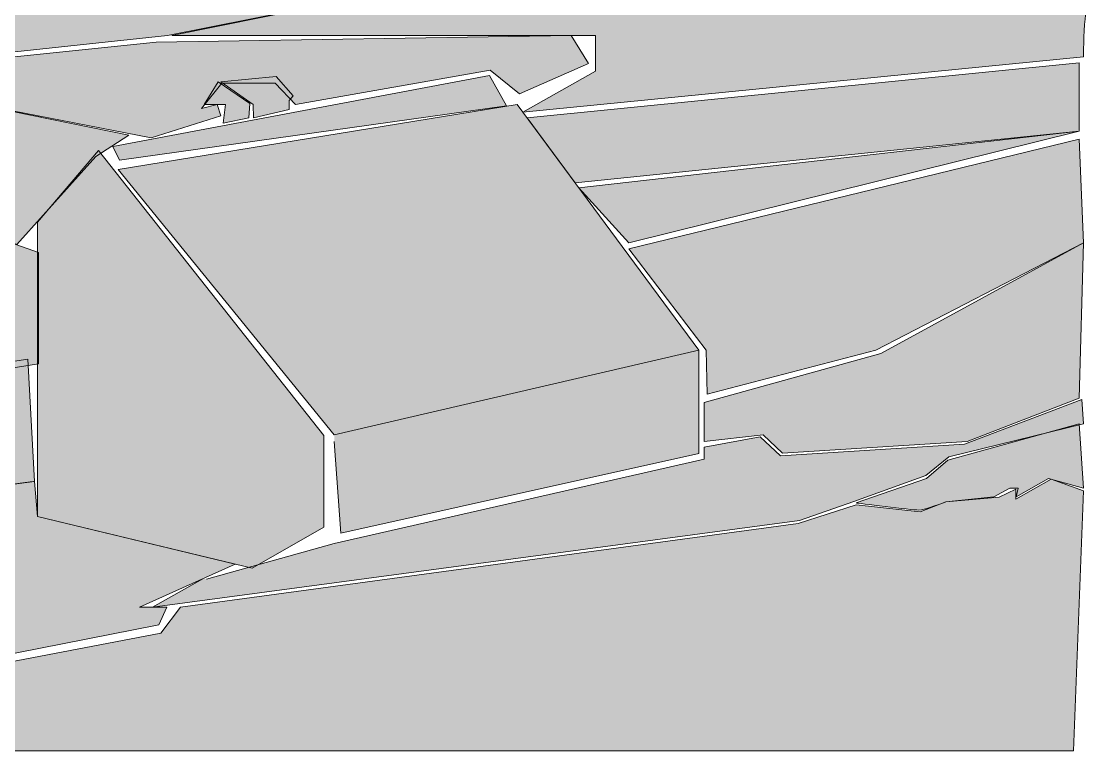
# Model space of a CAD drawing. Extents: x 0 to 1922, y 1 to 1079.
# Drawn here: x 1119 to 1922, y 1 to 551 of the extents above; entities that cross this region are included whole.
import ezdxf

# ---------------------------------------------------------------- set-up
doc = ezdxf.new("R2010")
doc.units = 0
doc.header["$MEASUREMENT"] = 0
doc.layers.add('图层 2', color=7, linetype='Continuous', lineweight=0)

msp = doc.modelspace()

# ---------------------------------------------------------------- hatches: boundary and pattern name
at = {"layer": '图层 2', "true_color": 0x987813, "transparency": 33554687}
h = msp.add_hatch(color=44, dxfattribs=at)
h.dxf.hatch_style = 2
h.paths.add_polyline_path([(845.02, 606.72), (1504.51, 684.28), (1577.06, 710.13), (1706.15, 710.13), (1769.34, 726), (1919.85, 717.6), (1919.85, 677.38), (1229.34, 540), (902.47, 505.23), (886.67, 489.63)])
at = {"layer": '图层 2', "true_color": 0x41423b, "transparency": 33554687}
h = msp.add_hatch(color=250, dxfattribs=at)
h.dxf.hatch_style = 2
edge = h.paths.add_edge_path()
edge.add_spline(control_points=[(1232.6, 540), (1232.6, 540), (1920, 678.72), (1920, 678.72), (1920, 678.72), (1922.38, 562.3), (1921.19, 552.34), (1920, 542.38), (1920, 524), (1920, 524), (1920, 524), (1497.28, 482.22), (1497.28, 482.22), (1497.28, 482.22), (1552, 513.28), (1552, 513.28), (1552, 513.28), (1552, 540), (1552, 540), (1552, 540), (1232.6, 540), (1232.6, 540)], knot_values=[0, 0, 0, 0, 1, 1, 1, 2, 2, 2, 3, 3, 3, 4, 4, 4, 5, 5, 5, 6, 6, 6, 7, 7, 7, 7], degree=3, periodic=0)
at = {"layer": '图层 2', "true_color": 0xd3c076, "transparency": 33554687}
h = msp.add_hatch(color=53, dxfattribs=at)
h.dxf.hatch_style = 2
h.paths.add_polyline_path([(878.66, 482), (899.66, 502), (1220.66, 535), (1533.66, 540), (1546.66, 519), (1494.66, 496), (1472.66, 514), (1325.66, 488), (1310.43, 504.09), (1270.13, 504.09), (1254.81, 484.94), (1266.66, 488), (1269.36, 479.48), (1216.86, 462.94), (1054.13, 494.5), (982.99, 433.25)])
at = {"layer": '图层 2', "true_color": 0xf6edce, "transparency": 33554687}
h = msp.add_hatch(color=254, dxfattribs=at)
h.dxf.hatch_style = 2
h.paths.add_polyline_path([(1500.41, 478), (1916.6, 519.4), (1916.6, 468.09), (1536.68, 429.01), (1500.41, 478)])
at = {"layer": '图层 2', "true_color": 0xebf4ea, "transparency": 33554687}
h = msp.add_hatch(color=7, dxfattribs=at)
h.dxf.hatch_style = 2
h.paths.add_polyline_path([(1193, 446), (1485, 487), (1472, 510), (1188, 456.5)])
at = {"layer": '图层 2', "true_color": 0xdfd4c7, "transparency": 33554687}
h = msp.add_hatch(color=254, dxfattribs=at)
h.dxf.hatch_style = 2
h.paths.add_polyline_path([(1269.36, 505.23), (1311.11, 509.06), (1324.13, 494.5), (1320.87, 491.06), (1320.87, 484.36), (1294.06, 478), (1293.87, 488)])
at = {"layer": '图层 2', "true_color": 0x3a3528, "transparency": 33554687}
h = msp.add_hatch(color=250, dxfattribs=at)
h.dxf.hatch_style = 2
h.paths.add_polyline_path([(1271.28, 474.02), (1273, 488), (1256.91, 488), (1267.45, 505.23), (1291.38, 488.77), (1290.62, 478)])
at = {"layer": '图层 2', "true_color": 0x1f3b6a, "transparency": 33554687}
h = msp.add_hatch(color=159, dxfattribs=at)
h.dxf.hatch_style = 2
h.paths.add_polyline_path([(989.13, 435.5), (1054.13, 494.5), (1200.13, 465), (1175.13, 449), (1115.61, 382.5)])
at = {"layer": '图层 2', "true_color": 0x8799a8, "transparency": 33554687}
h = msp.add_hatch(color=252, dxfattribs=at)
h.dxf.hatch_style = 2
h.paths.add_polyline_path([(1192, 439), (1355, 239), (1630, 303), (1493, 488)])
at = {"layer": '图层 2', "true_color": 0xd7c48c, "transparency": 33554687}
h = msp.add_hatch(color=53, dxfattribs=at)
h.dxf.hatch_style = 2
h.paths.add_polyline_path([(1539.5, 425.21), (1916.6, 468.09), (1577.06, 383.83), (1539.5, 425.21)])
at = {"layer": '图层 2', "true_color": 0xa78a3b, "transparency": 33554687}
h = msp.add_hatch(color=45, dxfattribs=at)
h.dxf.hatch_style = 2
h.paths.add_polyline_path([(1577.06, 379.23), (1916.6, 461.96), (1920, 383.83), (1763.4, 303), (1636.26, 269.7), (1635.49, 303)])
at = {"layer": '图层 2', "true_color": 0x29282f, "transparency": 33554687}
h = msp.add_hatch(color=250, dxfattribs=at)
h.dxf.hatch_style = 2
h.paths.add_polyline_path([(1131.11, 399.5), (1177.11, 453.5), (1347.11, 238.5), (1347.11, 169.5), (1293.11, 138.5), (1131.11, 177.5)])
at = {"layer": '图层 2', "true_color": 0x281824, "transparency": 33554687}
h = msp.add_hatch(color=250, dxfattribs=at)
h.dxf.hatch_style = 2
h.paths.add_polyline_path([(3, 168.5), (3, 114.5), (1132, 292.5), (1132, 376.5), (956, 438.5)])
at = {"layer": '图层 2', "true_color": 0x342f22, "transparency": 33554687}
h = msp.add_hatch(color=250, dxfattribs=at)
h.dxf.hatch_style = 2
h.paths.add_polyline_path([(1633.96, 263.57), (1633.96, 234), (1678.38, 239), (1692.94, 225.28), (1832.34, 234), (1916.6, 266.64), (1920, 383.83), (1767.23, 300.34)])
at = {"layer": '图层 2', "true_color": 0x9d3822, "transparency": 33554687}
h = msp.add_hatch(color=24, dxfattribs=at)
h.dxf.hatch_style = 2
h.paths.add_polyline_path([(1355, 239), (1630, 303), (1630, 225), (1360, 165), (1355, 234)])
at = {"layer": '图层 2', "true_color": 0xefcc75, "transparency": 33554687}
h = msp.add_hatch(color=31, dxfattribs=at)
h.dxf.hatch_style = 2
h.paths.add_polyline_path([(6, 125), (1124, 296), (1129, 204), (6, 57), (6, 125)])
at = {"layer": '图层 2', "true_color": 0xb48231, "transparency": 33554687}
h = msp.add_hatch(color=45, dxfattribs=at)
h.dxf.hatch_style = 2
h.paths.add_polyline_path([(1258.64, 130.3), (1355, 157.11), (1633.96, 220.68), (1633.96, 229.87), (1676.09, 237.53), (1691.6, 223.17), (1830.3, 232.17), (1918.64, 265.62), (1920, 247.49), (1818.55, 222.47), (1801.19, 208.43), (1746.81, 188.77), (1705.7, 174.47), (1218, 109.23), (1255.77, 130.49)])
at = {"layer": '图层 2', "true_color": 0x3a3940, "transparency": 33554687}
h = msp.add_hatch(color=250, dxfattribs=at)
h.dxf.hatch_style = 2
edge = h.paths.add_edge_path()
edge.add_spline(control_points=[(1916.6, 247.49), (1916.6, 247.49), (1817.79, 219.91), (1817.79, 219.91), (1817.79, 219.91), (1801.7, 206.13), (1801.7, 206.13), (1801.7, 206.13), (1748.53, 187.74), (1748.53, 187.74), (1748.53, 187.74), (1790.98, 182.38), (1795.57, 182.38), (1800.17, 182.38), (1816.26, 188.51), (1816.26, 188.51), (1816.26, 188.51), (1852.26, 192.34), (1852.26, 192.34), (1852.26, 192.34), (1864.51, 199), (1864.51, 199), (1864.51, 199), (1870.64, 199), (1870.64, 199), (1870.64, 199), (1869.11, 192.34), (1869.11, 192.34), (1869.11, 192.34), (1893.62, 206.13), (1893.62, 206.13), (1893.62, 206.13), (1920, 199), (1920, 199), (1920, 199), (1916.6, 247.49), (1916.6, 247.49)], knot_values=[0, 0, 0, 0, 1, 1, 1, 2, 2, 2, 3, 3, 3, 4, 4, 4, 5, 5, 5, 6, 6, 6, 7, 7, 7, 8, 8, 8, 9, 9, 9, 10, 10, 10, 11, 11, 11, 12, 12, 12, 12], degree=3, periodic=0)
at = {"layer": '图层 2', "true_color": 0x313e41, "transparency": 33554687}
h = msp.add_hatch(color=149, dxfattribs=at)
h.dxf.hatch_style = 2
edge = h.paths.add_edge_path()
edge.add_spline(control_points=[(0, 4.68), (0, 4.68), (6, 47.34), (6, 52.17), (6, 57), (1129, 204), (1129, 204), (1129, 204), (1131.11, 177.5), (1131.11, 177.5), (1131.11, 177.5), (1280.22, 141.6), (1280.22, 141.6), (1280.22, 141.6), (1208.09, 109.23), (1208.09, 109.23), (1208.09, 109.23), (1228.77, 109.23), (1228.77, 109.23), (1228.77, 109.23), (1222.64, 95.83), (1222.64, 95.83), (1222.64, 95.83), (1025.02, 57), (1025.02, 57), (1025.02, 57), (858.81, 42.98), (858.81, 42.98), (858.81, 42.98), (753.11, 4.68), (753.11, 4.68), (753.11, 4.68), (0, 4.68), (0, 4.68)], knot_values=[0, 0, 0, 0, 1, 1, 1, 2, 2, 2, 3, 3, 3, 4, 4, 4, 5, 5, 5, 6, 6, 6, 7, 7, 7, 8, 8, 8, 9, 9, 9, 10, 10, 10, 11, 11, 11, 11], degree=3, periodic=0)
at = {"layer": '图层 2', "true_color": 0x995710, "transparency": 33554687}
h = msp.add_hatch(color=34, dxfattribs=at)
h.dxf.hatch_style = 2
h.paths.add_polyline_path([(1920, 196.94), (1895.51, 205.62), (1868.85, 190.55), (1868.85, 198.09), (1856.34, 192.09), (1816.26, 188.51), (1796.85, 181.11), (1748.53, 186.21), (1704.94, 172.17), (1239.11, 109.23), (1224.17, 89.7), (1052.98, 57), (853.06, 38), (753.11, 1), (1912.38, 1)])

# ---------------------------------------------------------------- linework, layer by layer
at = {"layer": '图层 2'}
for points in [[(845.02, 606.72), (1504.51, 684.28), (1577.06, 710.13), (1706.15, 710.13), (1769.34, 726), (1919.85, 717.6), (1919.85, 677.38), (1229.34, 540), (902.47, 505.23), (886.67, 489.63)], [(878.66, 482), (899.66, 502), (1220.66, 535), (1533.66, 540), (1546.66, 519), (1494.66, 496), (1472.66, 514), (1325.66, 488), (1310.43, 504.09), (1270.13, 504.09), (1254.81, 484.94), (1266.66, 488), (1269.36, 479.48), (1216.86, 462.94), (1054.13, 494.5), (982.99, 433.25)], [(1193, 446), (1485, 487), (1472, 510), (1188, 456.5)], [(1269.36, 505.23), (1311.11, 509.06), (1324.13, 494.5), (1320.87, 491.06), (1320.87, 484.36), (1294.06, 478), (1293.87, 488)], [(1271.28, 474.02), (1273, 488), (1256.91, 488), (1267.45, 505.23), (1291.38, 488.77), (1290.62, 478)], [(989.13, 435.5), (1054.13, 494.5), (1200.13, 465), (1175.13, 449), (1115.61, 382.5)], [(1192, 439), (1355, 239), (1630, 303), (1493, 488)], [(1577.06, 379.23), (1916.6, 461.96), (1920, 383.83), (1763.4, 303), (1636.26, 269.7), (1635.49, 303)], [(1131.11, 399.5), (1177.11, 453.5), (1347.11, 238.5), (1347.11, 169.5), (1293.11, 138.5), (1131.11, 177.5)], [(3, 168.5), (3, 114.5), (1132, 292.5), (1132, 376.5), (956, 438.5)], [(1633.96, 263.57), (1633.96, 234), (1678.38, 239), (1692.94, 225.28), (1832.34, 234), (1916.6, 266.64), (1920, 383.83), (1767.23, 300.34)], [(1920, 196.94), (1895.51, 205.62), (1868.85, 190.55), (1868.85, 198.09), (1856.34, 192.09), (1816.26, 188.51), (1796.85, 181.11), (1748.53, 186.21), (1704.94, 172.17), (1239.11, 109.23), (1224.17, 89.7), (1052.98, 57), (853.06, 38), (753.11, 1), (1912.38, 1)]]:
    msp.add_lwpolyline(points, close=True, dxfattribs=at)
for points in [[(1500.41, 478), (1916.6, 519.4), (1916.6, 468.09), (1536.68, 429.01), (1500.41, 478)], [(1539.5, 425.21), (1916.6, 468.09), (1577.06, 383.83), (1539.5, 425.21)], [(1355, 239), (1630, 303), (1630, 225), (1360, 165), (1355, 234)], [(6, 125), (1124, 296), (1129, 204), (6, 57), (6, 125)], [(1258.64, 130.3), (1355, 157.11), (1633.96, 220.68), (1633.96, 229.87), (1676.09, 237.53), (1691.6, 223.17), (1830.3, 232.17), (1918.64, 265.62), (1920, 247.49), (1818.55, 222.47), (1801.19, 208.43), (1746.81, 188.77), (1705.7, 174.47), (1218, 109.23), (1255.77, 130.49)], [(1920, 199)]]:
    msp.add_lwpolyline(points, dxfattribs=at)
for points, knots in [([(1232.6, 540), (1232.6, 540), (1920, 678.72), (1920, 678.72), (1920, 678.72), (1922.38, 562.3), (1921.19, 552.34), (1920, 542.38), (1920, 524), (1920, 524), (1920, 524), (1497.28, 482.22), (1497.28, 482.22), (1497.28, 482.22), (1552, 513.28), (1552, 513.28), (1552, 513.28), (1552, 540), (1552, 540), (1552, 540), (1232.6, 540), (1232.6, 540)], [0, 0, 0, 0, 1, 1, 1, 2, 2, 2, 3, 3, 3, 4, 4, 4, 5, 5, 5, 6, 6, 6, 7, 7, 7, 7]), ([(1916.6, 247.49), (1916.6, 247.49), (1817.79, 219.91), (1817.79, 219.91), (1817.79, 219.91), (1801.7, 206.13), (1801.7, 206.13), (1801.7, 206.13), (1748.53, 187.74), (1748.53, 187.74), (1748.53, 187.74), (1790.98, 182.38), (1795.57, 182.38), (1800.17, 182.38), (1816.26, 188.51), (1816.26, 188.51), (1816.26, 188.51), (1852.26, 192.34), (1852.26, 192.34), (1852.26, 192.34), (1864.51, 199), (1864.51, 199), (1864.51, 199), (1870.64, 199), (1870.64, 199), (1870.64, 199), (1869.11, 192.34), (1869.11, 192.34), (1869.11, 192.34), (1893.62, 206.13), (1893.62, 206.13), (1893.62, 206.13), (1920, 199), (1920, 199), (1920, 199), (1916.6, 247.49), (1916.6, 247.49)], [0, 0, 0, 0, 1, 1, 1, 2, 2, 2, 3, 3, 3, 4, 4, 4, 5, 5, 5, 6, 6, 6, 7, 7, 7, 8, 8, 8, 9, 9, 9, 10, 10, 10, 11, 11, 11, 12, 12, 12, 12]), ([(0, 4.68), (0, 4.68), (6, 47.34), (6, 52.17), (6, 57), (1129, 204), (1129, 204), (1129, 204), (1131.11, 177.5), (1131.11, 177.5), (1131.11, 177.5), (1280.22, 141.6), (1280.22, 141.6), (1280.22, 141.6), (1208.09, 109.23), (1208.09, 109.23), (1208.09, 109.23), (1228.77, 109.23), (1228.77, 109.23), (1228.77, 109.23), (1222.64, 95.83), (1222.64, 95.83), (1222.64, 95.83), (1025.02, 57), (1025.02, 57), (1025.02, 57), (858.81, 42.98), (858.81, 42.98), (858.81, 42.98), (753.11, 4.68), (753.11, 4.68), (753.11, 4.68), (0, 4.68), (0, 4.68)], [0, 0, 0, 0, 1, 1, 1, 2, 2, 2, 3, 3, 3, 4, 4, 4, 5, 5, 5, 6, 6, 6, 7, 7, 7, 8, 8, 8, 9, 9, 9, 10, 10, 10, 11, 11, 11, 11])]:
    msp.add_open_spline(points, degree=3, knots=knots, dxfattribs=at)

doc.saveas('drawing.dxf')
